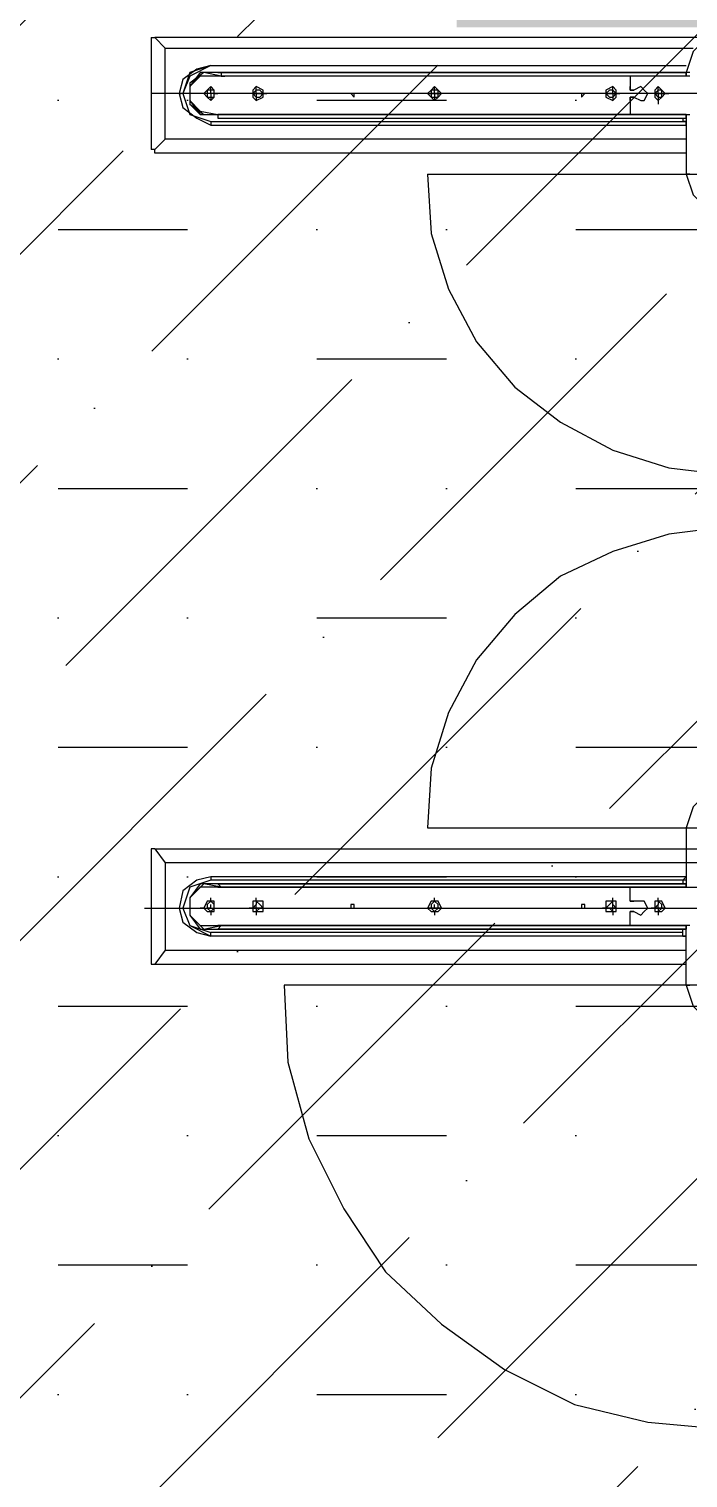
# Model space of a CAD drawing. Header units: millimetres. Extents: x 263321 to 2483465, y 33647 to 614421.
# Drawn here: x 2383877 to 2384523, y 410158 to 411580 of the extents above; entities that cross this region are included whole.
import ezdxf

# ---------------------------------------------------------------- set-up
doc = ezdxf.new("R2010")
doc.units = ezdxf.units.MM
for name, color, linetype in [('CEILING TOA', 250, 'Continuous'), ('FLOORING TOA', 7, 'Continuous'), ('PDF_BORDTEXT', 7, 'Continuous'), ('PDF_DIMS', 7, 'Continuous'), ('PDF_FLs Combi Centre (N-W)', 7, 'Continuous'), ('PDF_FLs Left Unit (N)', 7, 'Continuous'), ('PDF_NEW', 7, 'Continuous')]:
    doc.layers.add(name, color=color, linetype=linetype)
doc.layers.add('FURNITURE', color=30, linetype='Continuous', lineweight=5)
doc.layers.add('TOA-FL-CPT-1', color=8, linetype='Continuous', lineweight=5)

# ---------------------------------------------------------------- blocks, each defined once
blk = doc.blocks.new('G$C45963954')
at = {"layer": 'PDF_BORDTEXT', "color": 2, "true_color": 0xffff00}
blk.add_lwpolyline([(952.1, 342.9), (952.1, 966.7)], dxfattribs=at)
at = {"layer": 'PDF_DIMS', "color": 4, "true_color": 0x00ffff}
for points in [[(1036.1, 47.4), (1036.1, 1262.2)], [(186.1, 1254.9), (186.1, 54.7)]]:
    blk.add_lwpolyline(points, dxfattribs=at)
at = {"layer": 'PDF_FLs Combi Centre (N-W)', "color": 2}
for points in [[(974, 58.4), (974, 1251.3)], [(988.6, 1240.3), (988.6, 69.3)], [(1116.3, 193.3), (1196.6, 197), (1276.8, 218.9), (1349.8, 255.4), (1415.5, 299.1), (1470.2, 357.5), (1517.6, 423.2), (1554.1, 496.1), (1572.3, 572.7), (1579.6, 653), (1572.3, 736.9), (1554.1, 813.5), (1517.6, 886.5), (1470.2, 952.1), (1415.5, 1010.5), (1349.8, 1054.3), (1276.8, 1090.8), (1196.6, 1109), (1116.3, 1116.3)], [(1116.3, 1116.3), (1116.3, 193.3)], [(270, 342.9), (270, 966.7)], [(270, 342.9), (332, 346.6), (390.3, 364.8), (445.1, 394), (492.5, 434.1), (529, 481.5), (558.2, 536.3), (576.4, 594.6), (583.7, 653), (576.4, 715), (558.2, 773.4), (529, 828.1), (492.5, 875.5), (445.1, 915.7), (390.3, 944.8), (332, 963.1), (270, 966.7)], [(952.1, 966.7), (890.1, 963.1), (831.8, 944.8), (777, 915.7), (729.6, 875.5), (689.5, 828.1), (663.9, 773.4), (645.7, 715), (638.4, 653), (645.7, 594.6), (663.9, 536.3), (689.5, 481.5), (729.6, 434.1), (777, 394), (831.8, 364.8), (890.1, 346.6), (952.1, 342.9)], [(1014.2, 554.5), (1014.2, 755.2)], [(952.1, 696.8), (930.3, 689.5), (915.7, 674.9), (908.4, 653), (915.7, 634.8), (930.3, 620.2), (952.1, 612.9)], [(1116.3, 612.9), (1138.2, 620.2), (1152.8, 634.8), (1160.1, 653), (1152.8, 674.9), (1138.2, 689.5), (1116.3, 696.8)], [(127.7, 634.8), (127.7, 58.4)], [(138.6, 69.3), (138.6, 620.2)], [(207.9, 612.9), (207.9, 127.7)], [(207.9, 612.9), (207.9, 124)], [(207.9, 127.7), (207.9, 612.9)], [(211.6, 124), (211.6, 612.9)], [(215.2, 116.7), (215.2, 612.9)], [(215.2, 116.7), (215.2, 609.2)], [(233.5, 612.9), (233.5, 69.3)], [(248.1, 612.9), (248.1, 58.4)], [(952.1, 612.9), (1014.2, 612.9)], [(1006.9, 609.2), (1003.2, 612.9)], [(1006.9, 609.2), (1010.5, 609.2)], [(1006.9, 609.2), (1006.9, 116.7)], [(1010.5, 612.9), (1010.5, 609.2)], [(1014.2, 612.9), (1010.5, 612.9)], [(1010.5, 124), (1010.5, 612.9)], [(1014.2, 612.9), (1014.2, 127.7)], [(1054.3, 616.5), (1054.3, 554.5)], [(1054.3, 127.7), (1054.3, 612.9)], [(1054.3, 612.9), (1057.9, 612.9)], [(1116.3, 612.9), (1054.3, 612.9)], [(1057.9, 612.9), (1057.9, 609.2)], [(1057.9, 612.9), (1057.9, 124)], [(1061.6, 609.2), (1057.9, 609.2)], [(1061.6, 609.2), (1061.6, 116.7)], [(1065.2, 609.2), (1061.6, 609.2)], [(1065.2, 609.2), (1065.2, 612.9)], [(1079.8, 69.3), (1079.8, 612.9)], [(1094.4, 58.4), (1094.4, 612.9)], [(1036.1, 591), (1036.1, 580)], [(1057.9, 598.3), (1057.9, 594.6)], [(1057.9, 594.6), (1057.9, 138.6)], [(1039.7, 558.2), (1043.3, 565.5), (1039.7, 569.1), (1036.1, 572.7), (1028.8, 569.1), (1028.8, 565.5), (1028.8, 558.2)], [(1039.7, 558.2), (1043.3, 565.5), (1039.7, 569.1), (1036.1, 572.7), (1028.8, 569.1), (1028.8, 565.5), (1028.8, 558.2)], [(207.9, 124), (207.9, 554.5)], [(1014.2, 124), (1014.2, 554.5)], [(1028.8, 554.5), (1014.2, 554.5)], [(1028.8, 554.5), (1014.2, 554.5)], [(1028.8, 554.5), (1028.8, 558.2)], [(1028.8, 558.2), (1028.8, 554.5)], [(1039.7, 558.2), (1039.7, 554.5)], [(1039.7, 554.5), (1039.7, 558.2)], [(1054.3, 554.5), (1039.7, 554.5)], [(1054.3, 554.5), (1039.7, 554.5)], [(1054.3, 554.5), (1054.3, 124)], [(1036.1, 539.9), (1036.1, 529)], [(1036.1, 357.5), (1036.1, 342.9)], [(1036.1, 171.5), (1036.1, 160.5)], [(167.8, 127.7), (164.2, 109.4), (175.1, 94.8), (197, 94.8), (207.9, 109.4), (207.9, 127.7)], [(164.2, 124), (164.2, 105.8), (178.8, 94.8), (197, 94.8), (207.9, 105.8), (207.9, 124)], [(167.8, 124), (167.8, 105.8), (178.8, 94.8), (193.3, 94.8), (204.3, 105.8), (207.9, 124)], [(167.8, 124), (167.8, 105.8), (178.8, 94.8), (193.3, 94.8), (207.9, 105.8), (207.9, 124)], [(207.9, 131.3), (207.9, 127.7)], [(207.9, 124), (207.9, 127.7)], [(207.9, 124), (207.9, 127.7)], [(1014.2, 127.7), (1010.5, 109.4), (1025.1, 94.8), (1043.3, 94.8), (1057.9, 109.4), (1054.3, 127.7)], [(1014.2, 127.7), (1010.5, 124)], [(1010.5, 124), (1010.5, 105.8), (1025.1, 94.8), (1043.3, 94.8), (1057.9, 105.8), (1057.9, 124)], [(1014.2, 131.3), (1014.2, 127.7)], [(1014.2, 124), (1014.2, 127.7)], [(1014.2, 124), (1014.2, 105.8), (1025.1, 94.8), (1043.3, 94.8), (1054.3, 105.8), (1054.3, 124)], [(1014.2, 124), (1014.2, 105.8), (1025.1, 94.8), (1043.3, 94.8), (1054.3, 105.8), (1054.3, 124)], [(1054.3, 127.7), (1054.3, 131.3)], [(1054.3, 127.7), (1054.3, 124)], [(1057.9, 124), (1054.3, 127.7)], [(1006.9, 116.7), (1014.2, 94.8), (1036.1, 87.6), (1054.3, 94.8), (1061.6, 116.7)], [(138.6, 69.3), (127.7, 58.4)], [(233.5, 69.3), (138.6, 69.3)], [(244.4, 58.4), (233.5, 69.3)], [(988.6, 69.3), (1079.8, 69.3)], [(1079.8, 69.3), (1094.4, 58.4)], [(127.7, 54.7), (127.7, 58.4)], [(127.7, 54.7), (244.4, 54.7)], [(244.4, 58.4), (244.4, 54.7)], [(248.1, 58.4), (244.4, 58.4)], [(974, 54.7), (1094.4, 54.7)], [(1094.4, 54.7), (1094.4, 58.4)]]:
    blk.add_lwpolyline(points, dxfattribs=at)
at = {"layer": 'PDF_FLs Combi Centre (N-W)', "color": 8, "true_color": 0x808080}
for points in [[(952.1, 612.9), (952.1, 616.5)], [(1003.2, 612.9), (1003.2, 116.7)], [(1006.9, 612.9), (1006.9, 116.7)], [(1010.5, 612.9), (1010.5, 124)], [(1014.2, 127.7), (1014.2, 612.9)], [(1054.3, 612.9), (1054.3, 127.7)], [(1057.9, 124), (1057.9, 612.9)], [(1065.2, 612.9), (1065.2, 116.7)], [(1065.2, 612.9), (1065.2, 116.7)], [(1116.3, 612.9), (1116.3, 616.5)], [(1003.2, 116.7), (1006.9, 116.7)], [(1003.2, 116.7), (1006.9, 102.1), (1017.8, 87.6), (1036.1, 83.9), (1050.6, 87.6), (1061.6, 102.1), (1065.2, 116.7)], [(1006.9, 116.7), (1014.2, 94.8), (1036.1, 87.6), (1054.3, 94.8), (1065.2, 116.7)], [(1065.2, 116.7), (1061.6, 116.7)]]:
    blk.add_lwpolyline(points, dxfattribs=at)
at = {"layer": 'PDF_FLs Combi Centre (N-W)', "color": 2}
for points in [[(1039.7, 583.7), (1039.7, 587.3), (1036.1, 591), (1028.8, 587.3), (1028.8, 583.7), (1028.8, 580), (1036.1, 580), (1039.7, 580)], [(1039.7, 583.7), (1036.1, 587.3), (1032.4, 587.3), (1028.8, 583.7), (1032.4, 583.7), (1036.1, 580), (1036.1, 583.7)], [(1039.7, 536.3), (1039.7, 539.9), (1036.1, 539.9), (1028.8, 539.9), (1028.8, 536.3), (1028.8, 529), (1036.1, 529), (1039.7, 529)], [(1039.7, 536.3), (1036.1, 536.3), (1036.1, 539.9), (1032.4, 536.3), (1028.8, 536.3), (1032.4, 532.6), (1036.1, 529), (1036.1, 532.6)], [(1036.1, 503.4), (1036.1, 507.1), (1032.4, 507.1), (1032.4, 503.4)], [(1039.7, 350.2), (1039.7, 353.9), (1036.1, 357.5), (1028.8, 353.9), (1028.8, 350.2), (1028.8, 346.6), (1036.1, 342.9), (1039.7, 346.6)], [(1039.7, 350.2), (1036.1, 353.9), (1032.4, 353.9), (1028.8, 350.2), (1032.4, 346.6), (1036.1, 346.6)], [(1036.1, 266.3), (1032.4, 266.3), (1032.4, 262.7), (1036.1, 262.7)], [(1039.7, 164.2), (1039.7, 171.5), (1036.1, 171.5), (1028.8, 171.5), (1028.8, 164.2), (1028.8, 160.5), (1036.1, 160.5), (1039.7, 160.5)], [(1039.7, 164.2), (1036.1, 167.8), (1036.1, 171.5), (1032.4, 167.8), (1028.8, 164.2), (1032.4, 164.2), (1036.1, 160.5), (1036.1, 164.2)], [(1039.7, 116.7), (1039.7, 120.4), (1036.1, 120.4), (1028.8, 120.4), (1028.8, 116.7), (1028.8, 113.1), (1036.1, 109.4), (1039.7, 113.1)], [(1039.7, 116.7), (1036.1, 120.4), (1032.4, 120.4), (1028.8, 116.7), (1032.4, 113.1), (1036.1, 113.1)]]:
    blk.add_lwpolyline(points, close=True, dxfattribs=at)
at = {"layer": 'PDF_FLs Combi Centre (N-W)', "color": 2, "true_color": 0xffff00}
for points in [[(974, 58.4), (988.6, 69.3)], [(974, 58.4), (974, 54.7)]]:
    blk.add_lwpolyline(points, dxfattribs=at)
at = {"layer": 'PDF_FLs Left Unit (N)', "color": 2}
for points in [[(164.2, 696.8), (142.3, 689.5), (127.7, 674.9), (120.4, 653), (127.7, 634.8), (142.3, 620.2), (164.2, 612.9)], [(270, 612.9), (291.8, 620.2), (306.4, 634.8), (310.1, 653), (306.4, 674.9), (291.8, 689.5), (270, 696.8)], [(156.9, 116.7), (156.9, 612.9)], [(164.2, 127.7), (164.2, 612.9)], [(164.2, 612.9), (164.2, 124)], [(167.8, 612.9), (164.2, 612.9)], [(164.2, 612.9), (167.8, 612.9)], [(167.8, 616.5), (167.8, 554.5)], [(207.9, 554.5), (207.9, 616.5)], [(211.6, 609.2), (211.6, 612.9), (207.9, 612.9)], [(207.9, 612.9), (211.6, 612.9)], [(207.9, 612.9), (270, 612.9)], [(211.6, 609.2), (215.2, 609.2)], [(218.9, 612.9), (215.2, 612.9), (215.2, 609.2)], [(186.1, 580), (186.1, 591)], [(211.6, 594.6), (211.6, 598.3)], [(211.6, 138.6), (211.6, 594.6)], [(189.7, 558.2), (193.3, 565.5), (193.3, 569.1), (186.1, 572.7), (182.4, 569.1), (178.8, 565.5), (182.4, 558.2)], [(189.7, 558.2), (193.3, 565.5), (193.3, 569.1), (186.1, 572.7), (182.4, 569.1), (178.8, 565.5), (182.4, 558.2)], [(167.8, 554.5), (182.4, 554.5)], [(167.8, 554.5), (167.8, 124)], [(167.8, 554.5), (178.8, 554.5)], [(182.4, 554.5), (178.8, 554.5)], [(182.4, 558.2), (182.4, 554.5)], [(182.4, 554.5), (182.4, 558.2)], [(189.7, 554.5), (189.7, 558.2)], [(189.7, 558.2), (189.7, 554.5)], [(189.7, 554.5), (193.3, 554.5)], [(193.3, 554.5), (189.7, 554.5)], [(193.3, 554.5), (207.9, 554.5)], [(193.3, 554.5), (207.9, 554.5)], [(186.1, 529), (186.1, 539.9)], [(186.1, 342.9), (186.1, 357.5)], [(186.1, 160.5), (186.1, 171.5)], [(164.2, 127.7), (167.8, 127.7), (167.8, 131.3)], [(164.2, 127.7), (164.2, 124)], [(167.8, 127.7), (167.8, 124)], [(207.9, 124), (211.6, 124)], [(156.9, 116.7), (167.8, 94.8), (186.1, 87.6), (207.9, 94.8), (215.2, 116.7)]]:
    blk.add_lwpolyline(points, dxfattribs=at)
at = {"layer": 'PDF_FLs Left Unit (N)', "color": 8, "true_color": 0x808080}
for points in [[(156.9, 116.7), (156.9, 612.9)], [(156.9, 116.7), (156.9, 612.9)], [(164.2, 616.5), (164.2, 612.9)], [(164.2, 612.9), (164.2, 127.7)], [(164.2, 124), (164.2, 612.9)], [(218.9, 116.7), (218.9, 612.9)], [(270, 616.5), (270, 612.9)], [(156.9, 116.7), (164.2, 94.8), (186.1, 87.6), (207.9, 94.8), (215.2, 116.7)], [(156.9, 116.7), (160.5, 102.1), (171.5, 87.6), (186.1, 83.9), (200.6, 87.6), (211.6, 102.1), (218.9, 116.7)], [(215.2, 116.7), (218.9, 116.7)]]:
    blk.add_lwpolyline(points, dxfattribs=at)
at = {"layer": 'PDF_FLs Left Unit (N)', "color": 2}
for points in [[(193.3, 583.7), (189.7, 587.3), (186.1, 591), (182.4, 587.3), (178.8, 583.7), (182.4, 580), (186.1, 580), (189.7, 580)], [(189.7, 583.7), (189.7, 587.3), (186.1, 587.3), (182.4, 587.3), (182.4, 583.7), (186.1, 580)], [(193.3, 536.3), (189.7, 539.9), (186.1, 539.9), (182.4, 539.9), (178.8, 536.3), (182.4, 529), (186.1, 529), (189.7, 529)], [(189.7, 536.3), (186.1, 539.9), (182.4, 536.3), (182.4, 532.6), (186.1, 529), (189.7, 532.6)], [(189.7, 503.4), (186.1, 507.1), (186.1, 503.4)], [(193.3, 350.2), (189.7, 353.9), (186.1, 357.5), (182.4, 353.9), (178.8, 350.2), (182.4, 346.6), (186.1, 342.9), (189.7, 346.6)], [(189.7, 350.2), (189.7, 353.9), (186.1, 353.9), (182.4, 353.9), (182.4, 350.2), (182.4, 346.6), (186.1, 346.6), (189.7, 346.6)], [(189.7, 266.3), (186.1, 266.3), (186.1, 262.7)], [(193.3, 164.2), (189.7, 171.5), (186.1, 171.5), (182.4, 171.5), (178.8, 164.2), (182.4, 160.5), (186.1, 160.5), (189.7, 160.5)], [(189.7, 164.2), (189.7, 167.8), (186.1, 171.5), (182.4, 167.8), (182.4, 164.2), (186.1, 160.5)], [(193.3, 116.7), (189.7, 120.4), (186.1, 120.4), (182.4, 120.4), (178.8, 116.7), (182.4, 113.1), (186.1, 109.4), (189.7, 113.1)], [(189.7, 116.7), (189.7, 120.4), (186.1, 120.4), (182.4, 120.4), (182.4, 116.7), (182.4, 113.1), (186.1, 113.1), (189.7, 113.1)]]:
    blk.add_lwpolyline(points, close=True, dxfattribs=at)
at = {"layer": 'PDF_NEW', "color": 6, "true_color": 0xff00ff}
for points in [[(186.1, 591), (186.1, 594.6)], [(1036.1, 591), (1036.1, 594.6)], [(182.4, 583.7), (178.8, 583.7)], [(186.1, 583.7), (182.4, 583.7)], [(186.1, 583.7), (186.1, 587.3)], [(186.1, 583.7), (189.7, 583.7)], [(186.1, 580), (186.1, 576.4)], [(189.7, 583.7), (197, 583.7)], [(1028.8, 583.7), (1025.1, 583.7)], [(1036.1, 583.7), (1032.4, 583.7)], [(1036.1, 583.7), (1036.1, 587.3)], [(1036.1, 580), (1036.1, 576.4)], [(1039.7, 583.7), (1043.3, 583.7)], [(182.4, 536.3), (178.8, 536.3)], [(186.1, 536.3), (182.4, 536.3)], [(186.1, 539.9), (186.1, 543.6)], [(186.1, 536.3), (189.7, 536.3)], [(186.1, 536.3), (186.1, 532.6)], [(189.7, 536.3), (193.3, 536.3)], [(1028.8, 536.3), (1025.1, 536.3)], [(1036.1, 536.3), (1032.4, 536.3)], [(1036.1, 539.9), (1036.1, 543.6)], [(1036.1, 536.3), (1036.1, 532.6)], [(1039.7, 536.3), (1043.3, 536.3)], [(186.1, 529), (186.1, 525.3)], [(1036.1, 529), (1036.1, 525.3)], [(182.4, 350.2), (178.8, 350.2)], [(186.1, 350.2), (182.4, 350.2)], [(186.1, 353.9), (186.1, 357.5)], [(186.1, 350.2), (186.1, 353.9)], [(186.1, 350.2), (189.7, 350.2)], [(186.1, 350.2), (186.1, 346.6)], [(189.7, 350.2), (193.3, 350.2)], [(1028.8, 350.2), (1025.1, 350.2)], [(1036.1, 350.2), (1032.4, 350.2)], [(1036.1, 353.9), (1036.1, 361.2)], [(1036.1, 350.2), (1036.1, 353.9)], [(1036.1, 350.2), (1036.1, 346.6)], [(1039.7, 350.2), (1043.3, 350.2)], [(186.1, 346.6), (186.1, 342.9)], [(1036.1, 346.6), (1036.1, 342.9)], [(186.1, 171.5), (186.1, 175.1)], [(186.1, 164.2), (186.1, 167.8)], [(1036.1, 171.5), (1036.1, 175.1)], [(1036.1, 164.2), (1036.1, 167.8)], [(182.4, 164.2), (178.8, 164.2)], [(186.1, 164.2), (182.4, 164.2)], [(186.1, 164.2), (189.7, 164.2)], [(186.1, 160.5), (186.1, 156.9)], [(189.7, 164.2), (193.3, 164.2)], [(1028.8, 164.2), (1025.1, 164.2)], [(1036.1, 164.2), (1032.4, 164.2)], [(1036.1, 160.5), (1036.1, 156.9)], [(1039.7, 164.2), (1043.3, 164.2)], [(186.1, 120.4), (186.1, 124)], [(1036.1, 120.4), (1036.1, 124)], [(182.4, 116.7), (178.8, 116.7)], [(186.1, 116.7), (182.4, 116.7)], [(186.1, 116.7), (189.7, 116.7)], [(186.1, 116.7), (186.1, 113.1)], [(189.7, 116.7), (193.3, 116.7)], [(1028.8, 116.7), (1025.1, 116.7)], [(1036.1, 116.7), (1032.4, 116.7)], [(1036.1, 116.7), (1036.1, 113.1)], [(1036.1, 109.4), (1036.1, 105.8)], [(1039.7, 116.7), (1043.3, 116.7)]]:
    blk.add_lwpolyline(points, dxfattribs=at)
at = {"layer": 'PDF_NEW', "color": 2}
for points in [[(1036.1, 591), (1036.1, 594.6)], [(1028.8, 583.7), (1025.1, 583.7)], [(1036.1, 583.7), (1032.4, 583.7)], [(1036.1, 583.7), (1036.1, 587.3)], [(1036.1, 580), (1036.1, 576.4)], [(1039.7, 583.7), (1043.3, 583.7)]]:
    blk.add_lwpolyline(points, dxfattribs=at)

msp = doc.modelspace()

# ---------------------------------------------------------------- hatches: boundary and pattern name
at = {"layer": 'CEILING TOA', "true_color": 0x939598}
h = msp.add_hatch(dxfattribs=at)
h.set_pattern_fill('ANSI36', color=252, scale=50)
h.set_pattern_definition([(45, (13069.08, -8478.74), (84.189901, 308.696304), [396.875, -79.375, 0, -79.375])])
h.paths.add_polyline_path([(2384296.821, 414782.218), (2379196.812, 414782.218), (2379196.812, 411581.892), (2375096.795, 411581.898), (2375096.795, 409582.052), (2386558.478, 409582.052), (2386557.02, 411581.927), (2384296.821, 411581.927)])
edge = h.paths.add_edge_path(flags=16)
edge.add_line((2382896.086, 412232.052), (2380295.742, 412232.052))
edge.add_arc((2380054.997, 411822.952), 474.68, 59.524329, 210.438724)
edge.add_line((2379645.742, 411582.471), (2379645.162, 410682.471))
edge.add_arc((2380094.987, 410482.007), 492.472, 155.979925, 293.983129)
edge.add_line((2380295.161, 410032.052), (2382895.506, 410032.052))
edge.add_arc((2383136.485, 410440.917), 474.596, 239.485434, 390.47762)
edge.add_line((2383545.505, 410681.633), (2383546.086, 411581.633))
edge.add_arc((2383137.364, 411823.175), 474.759, 329.418195, 480.544859)
at = {"layer": 'FLOORING TOA', "true_color": 0xddb3d4}
h = msp.add_hatch(dxfattribs=at)
h.set_pattern_fill('MUDST', color=254, scale=20)
h.set_pattern_definition([(0, (13069.08, -8478.74), (254, 127), [127, -127, 0, -127, 0, -127])])
h.paths.add_polyline_path([(2379196.451, 414782.218), (2384296.459, 414782.218), (2384296.434, 411581.926), (2384538.462, 411581.927), (2384538.462, 409582.052), (2378653.494, 409582.052), (2378650.056, 411581.898), (2379196.451, 411581.892)])
at = {"layer": 'TOA-FL-CPT-1', "true_color": 0xc7c8ca}
h = msp.add_hatch(dxfattribs=at)
h.set_pattern_fill('AR-PARQ1', color=9, scale=3)
h.set_pattern_definition([(90, (90021.1, 24147), (-914.4, 914.4), [914.4, -914.4]), (90, (90173.5, 24147), (-914.4, 914.4), [914.4, -914.4]), (90, (90325.9, 24147), (-914.4, 914.4), [914.4, -914.4]), (90, (90478.3, 24147), (-914.4, 914.4), [914.4, -914.4]), (90, (90630.7, 24147), (-914.4, 914.4), [914.4, -914.4]), (90, (90783.1, 24147), (-914.4, 914.4), [914.4, -914.4]), (90, (90935.5, 24147), (-914.4, 914.4), [914.4, -914.4]), (0, (90021.1, 25061.4), (914.4, -914.4), [914.4, -914.4]), (0, (90021.1, 25213.8), (914.4, -914.4), [914.4, -914.4]), (0, (90021.1, 25366.2), (914.4, -914.4), [914.4, -914.4]), (0, (90021.1, 25518.6), (914.4, -914.4), [914.4, -914.4]), (0, (90021.1, 25671), (914.4, -914.4), [914.4, -914.4]), (0, (90021.1, 25823.4), (914.4, -914.4), [914.4, -914.4]), (0, (90021.1, 25975.8), (914.4, -914.4), [914.4, -914.4])])
edge = h.paths.add_edge_path()
edge.add_arc((2396128.727, -119195.432), 546828.493, 90.92532943, 95.29958843)
edge.add_line((2345621.769, 425295.567), (2345621.769, 409482.052))
edge.add_line((2345621.769, 409482.052), (2347129.201, 409481.857))
edge.add_arc((2347102.083, 408732.348), 750, 0, 87.9279, ccw=False)
edge.add_line((2347852.083, 408732.348), (2347852.23, 389991.103))
edge.add_line((2347852.23, 389991.103), (2342396.706, 389991.103))
edge.add_line((2342396.706, 389991.103), (2342397.172, 380682.159))
edge.add_line((2342397.172, 380682.159), (2351396.796, 380682.159))
edge.add_line((2351396.796, 380682.159), (2351396.796, 379682.052))
edge.add_line((2351396.796, 379682.052), (2350496.796, 379682.052))
edge.add_line((2350496.796, 379682.052), (2350496.796, 377891.004))
edge.add_arc((2372893.597, 61240.666), 317441.417, 85.95303216, 94.04581501, ccw=False)
edge.add_line((2395296.77, 377890.553), (2395296.77, 379682.052))
edge.add_line((2395296.77, 379682.052), (2394396.796, 379682.052))
edge.add_line((2394396.796, 379682.052), (2394396.796, 380682.052))
edge.add_line((2394396.796, 380682.052), (2405177.531, 380682.052))
edge.add_line((2405177.531, 380682.052), (2405177.531, 389182.052))
edge.add_line((2405177.531, 389182.052), (2406496.796, 389182.052))
edge.add_line((2406496.796, 389182.052), (2406496.796, 383082.052))
edge.add_line((2406496.796, 383082.052), (2408136.796, 383082.052))
edge.add_line((2408136.796, 383082.052), (2408136.796, 389182.052))
edge.add_line((2408136.796, 389182.052), (2413779.159, 389181.861))
edge.add_line((2413779.159, 389181.861), (2414010.251, 390682.052))
edge.add_line((2414010.251, 390682.052), (2405396.796, 390682.052))
edge.add_line((2405396.796, 390682.052), (2405396.796, 411581.926))
edge.add_line((2405396.796, 411581.926), (2403146.796, 411581.926))
edge.add_arc((2403146.796, 411881.926), 300, 180, 270, ccw=False)
edge.add_line((2402846.796, 411881.926), (2402846.796, 413382.052))
edge.add_arc((2403146.796, 413382.052), 300, 90, 180, ccw=False)
edge.add_line((2403146.796, 413682.052), (2417553.202, 413682.052))
edge.add_line((2417553.202, 413682.052), (2417799.7, 415282.257))
edge.add_line((2417799.7, 415282.257), (2411837.001, 415281.729))
edge.add_line((2411837.001, 415281.729), (2411837.001, 417657.174))
edge.add_line((2411837.001, 417657.174), (2416421.528, 417657.174))
edge.add_line((2416421.528, 417657.174), (2416421.528, 418657.174))
edge.add_line((2416421.528, 418657.174), (2411836.796, 418657.174))
edge.add_line((2411836.796, 418657.174), (2411836.796, 421262.052))
edge.add_line((2411836.796, 421262.052), (2410296.796, 421262.052))
edge.add_line((2410296.796, 421262.052), (2410296.796, 415281.575))
edge.add_line((2410296.796, 415281.575), (2402846.796, 415281.575))
edge.add_line((2402846.796, 415281.575), (2402846.796, 424532.052))
edge.add_line((2402846.796, 424532.052), (2402846.796, 424581.286))
edge.add_line((2402846.796, 424581.286), (2395396.796, 424582.052))
edge.add_line((2395396.796, 424582.052), (2395396.796, 423682.052))
edge.add_line((2395396.796, 423682.052), (2394396.796, 423682.052))
edge.add_line((2394396.796, 423682.052), (2394396.796, 424581.86))
edge.add_line((2394396.796, 424581.86), (2387296.514, 424582.052))
edge.add_line((2387296.514, 424582.052), (2387297.806, 427561.749))
h.paths.add_polyline_path([(2357571.796, 409582.052), (2403896.373, 409582.052), (2403899.547, 394952.31), (2375096.795, 394783.782), (2375096.795, 396862.052), (2373596.796, 396864.771), (2373596.796, 394782.052), (2369971.795, 394800.838), (2370046.875, 396862.052), (2368385.069, 396703.686), (2368471.796, 394819.625), (2357571.796, 394782.052)], flags=16)
h.paths.add_polyline_path([(2363596.796, 414832.306), (2384296.459, 414782.218), (2384296.434, 411581.926), (2384538.462, 411581.927), (2384538.462, 409582.052), (2378653.494, 409582.052), (2378650.056, 411581.898), (2363596.796, 411631.98)], flags=16)
h.paths.add_polyline_path([(2392707.043, 411682.849), (2384396.821, 411683.632), (2384396.821, 414782.218), (2392707.043, 414781.434)], flags=16)
h.paths.add_polyline_path([(2400346.796, 422010.357), (2401546.802, 422010.357), (2401546.802, 416210.358), (2400346.796, 416210.358)], flags=16)
h.paths.add_polyline_path([(2349453.189, 392877.837), (2349451.159, 392879.273), (2349451.159, 390061.804), (2349453.189, 390060.368)], flags=16)
h.paths.add_polyline_path([(2379396.791, 389980.182), (2384396.796, 389980.182), (2384396.796, 392980.182), (2379396.791, 392980.182)], flags=16)

# ---------------------------------------------------------------- block references
at = {"layer": 'FURNITURE', "xscale": 0.9403759089606419, "yscale": 0.9403759089606419, "zscale": 0.9403759089606419, "rotation": 270}
msp.add_blockref('G$C45963954', (2383945.337, 411691.844), dxfattribs=at)

doc.saveas('drawing.dxf')
